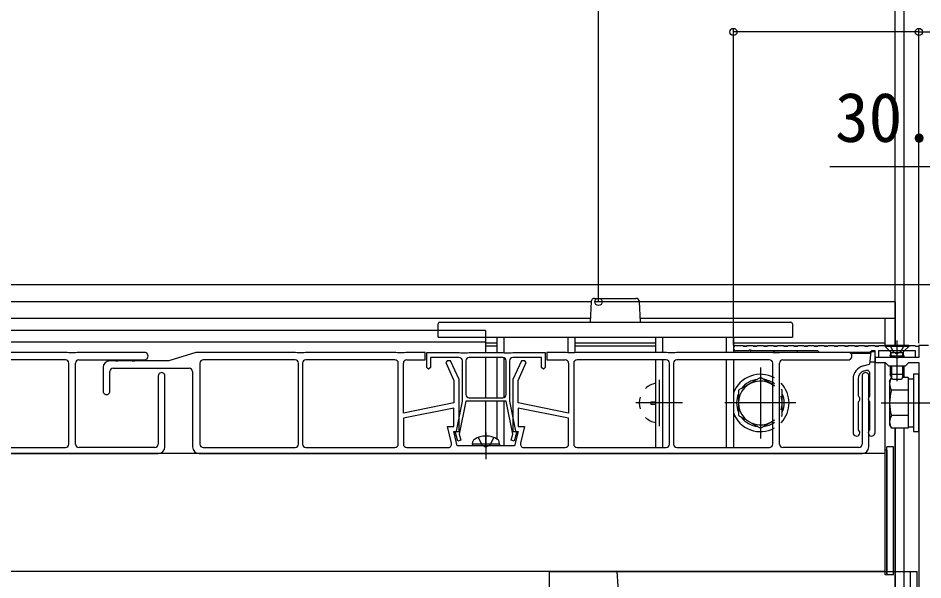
# Model space of a CAD drawing. Units: millimetres, scale not verified. Extents: x -875 to 875, y -1304 to 1297.
# Drawn here: x -337.5 to -69.3, y 303.3 to 469.9 of the extents above; entities that cross this region are included whole.
import ezdxf
from ezdxf.enums import TextEntityAlignment as Align

# ---------------------------------------------------------------- set-up
doc = ezdxf.new("R2010")
doc.units = ezdxf.units.MM
doc.header["$LTSCALE"] = 8
for name, color, linetype in [('0-2_YKK_11', 7, 'Continuous'), ('0-4_YKK_12', 2, 'Continuous'), ('0-5_YKK_13', 4, 'Continuous'), ('0-7_YKK_D', 6, 'Continuous')]:
    doc.layers.add(name, color=color, linetype=linetype)
doc.styles.add('ＭＳ ゴシック', font='')
doc.styles.get('ＭＳ ゴシック').set_extended_font_data('MS Gothic')

msp = doc.modelspace()

# ---------------------------------------------------------------- linework, layer by layer
at = {"layer": '0-2_YKK_11'}
for p, q in [((-323.5, 368.6), (-353.9, 368.6)), ((-322.5, 343.6), (-322.5, 367.6)), ((-320.5, 343.6), (-320.5, 367.6)), ((-319.5, 368.6), (-300.1, 368.6)), ((-283.634, 367.6), (-283.634, 343.6)), ((-255.434, 368.6), (-282.634, 368.6)), ((-254.434, 343.6), (-254.434, 367.6)), ((-253.234, 367.6), (-253.234, 343.6)), ((-225.834, 368.6), (-252.234, 368.6)), ((-224.834, 343.6), (-224.834, 367.6)), ((-204.834, 368.3), (-204.834, 358.3)), ((-192.834, 358.3), (-192.834, 368.3)), ((-172.834, 367.6), (-172.834, 343.6)), ((-145.434, 368.6), (-171.834, 368.6)), ((-144.434, 343.6), (-144.434, 367.6)), ((-143.234, 367.6), (-143.234, 343.6)), ((-114.834, 368.6), (-142.234, 368.6)), ((-113.834, 343.6), (-113.834, 367.6)), ((-111.834, 343.6), (-111.834, 367.6)), ((-110.834, 368.6), (-91.434, 368.6)), ((-312.334, 366.3), (-312.334, 359.3)), ((-310.334, 359.3), (-310.334, 365.1)), ((-309.334, 366.1), (-286.834, 366.1)), ((-285.834, 365.1), (-285.834, 342.8)), ((-296, 363.8), (-296, 343.6)), ((-294, 342.8), (-294, 363.8)), ((-87.334, 363.8), (-87.334, 343.6)), ((-85.334, 342.8), (-85.334, 363.8)), ((-203.834, 357.3), (-193.834, 357.3)), ((-174.334, 343.6), (-174.334, 351.27)), ((-574.5, 340.8), (-296, 340.8)), ((-353.9, 342.6), (-323.5, 342.6)), ((-297, 342.6), (-319.5, 342.6)), ((-283.834, 340.8), (-87.334, 340.8)), ((-282.634, 342.6), (-255.434, 342.6)), ((-252.234, 342.6), (-225.834, 342.6)), ((-222.334, 342.6), (-210.023, 342.6)), ((-187.645, 342.6), (-175.334, 342.6)), ((-171.834, 342.6), (-145.434, 342.6)), ((-142.234, 342.6), (-114.834, 342.6)), ((-88.334, 342.6), (-110.834, 342.6))]:
    msp.add_line(p, q, dxfattribs=at)
for points in [[(-300.1, 370.8), (-320, 370.8), (-320.5, 370.65), (-322.5, 370.65), (-323, 370.8), (-354, 370.8), (-354.5, 370.65), (-356.5, 370.65), (-357, 370.8), (-389, 370.8), (-389.5, 370.65), (-391.5, 370.65), (-392, 370.8), (-421.75, 370.8), (-422.25, 370.65), (-424.25, 370.65), (-424.75, 370.8), (-430.5, 370.8), (-430.5, 368.6), (-425, 368.6)], [(-222.334, 368.6), (-216.834, 368.6), (-216.834, 370.8), (-222.584, 370.8), (-223.084, 370.65), (-225.084, 370.65), (-225.584, 370.8), (-252.334, 370.8), (-252.834, 370.65), (-254.834, 370.65), (-255.334, 370.8), (-284.834, 370.8), (-292.834, 368.3), (-302.814, 368.3), (-303.074, 368.15), (-303.594, 368.15), (-303.853, 368.3), (-307.814, 368.3), (-308.074, 368.15), (-308.594, 368.15), (-308.853, 368.3), (-310.334, 368.3)], [(-206.834, 369.3), (-215.334, 369.3), (-215.334, 366.3), (-215.834, 365.8), (-216.334, 366.3), (-216.334, 370.8), (-206.834, 370.8), (-206.334, 370.65), (-204.334, 370.65), (-203.834, 370.8), (-193.834, 370.8), (-193.334, 370.65), (-191.334, 370.65), (-190.834, 370.8), (-181.334, 370.8), (-181.334, 366.3), (-181.834, 365.8), (-182.334, 366.3), (-182.334, 369.3), (-190.834, 369.3)], [(-91.434, 370.8), (-111.334, 370.8), (-111.834, 370.65), (-113.834, 370.65), (-114.334, 370.8), (-142.334, 370.8), (-142.834, 370.65), (-144.834, 370.65), (-145.334, 370.8), (-172.084, 370.8), (-172.584, 370.65), (-174.584, 370.65), (-175.084, 370.8), (-180.834, 370.8), (-180.834, 368.6), (-175.334, 368.6)], [(-124.75, 372.8), (-122.7, 372.8), (-122.5, 372.6), (-121.5, 372.6), (-121.3, 372.8), (-119.7, 372.8), (-119.5, 372.6), (-118.5, 372.6), (-118.3, 372.8), (-116.7, 372.8), (-116.5, 372.6), (-115.5, 372.6), (-115.3, 372.8), (-113.7, 372.8), (-113.5, 372.6), (-112.5, 372.6), (-112.3, 372.8), (-110.7, 372.8), (-110.5, 372.6), (-109.5, 372.6), (-109.3, 372.8), (-107.7, 372.8), (-107.5, 372.6), (-106.5, 372.6), (-106.3, 372.8), (-104.7, 372.8), (-104.5, 372.6), (-103.5, 372.6), (-103.3, 372.8), (-101.7, 372.8), (-101.5, 372.6), (-100.5, 372.6), (-100.3, 372.8), (-98.7, 372.8), (-98.5, 372.6), (-97.5, 372.6), (-97.3, 372.8), (-95.7, 372.8), (-95.5, 372.6), (-94.5, 372.6)], [(-100.5, 371.3), (-120.042, 371.3), (-120.225, 371.42), (-120.775, 371.42), (-120.958, 371.3), (-124.75, 371.3)], [(-83.5, 371.3), (-84.5, 371.3), (-85, 370.8), (-100, 370.8), (-100.5, 371.3)], [(-94.5, 372.6), (-94.3, 372.8), (-92.7, 372.8), (-92.5, 372.6), (-91.5, 372.6), (-91.3, 372.8), (-89.7, 372.8), (-89.5, 372.6), (-88.5, 372.6), (-88.3, 372.8), (-86.7, 372.8), (-86.5, 372.6), (-85.5, 372.6), (-85.3, 372.8), (-83.7, 372.8), (-83.5, 372.6), (-82.5, 372.6), (-82.3, 372.8), (-80.7, 372.8), (-80.5, 372.6), (-79.5, 372.6), (-79.3, 372.8), (-77.7, 372.8), (-77.5, 372.6), (-76.5, 372.6), (-76.3, 372.8), (-74.7, 372.8), (-74.5, 372.6), (-73.5, 372.6), (-73.3, 372.8), (-71.7, 372.8), (-71.5, 372.6), (-70.5, 372.6), (-70.5, 369.3), (-71.5, 369.3), (-71.5, 371.3), (-82.5, 371.3), (-82.5, 369.3), (-83.5, 369.3), (-83.5, 371.3)], [(-70.5, 372.8), (-70.5, 369.3), (-76.542, 369.3), (-76.725, 369.18), (-77.275, 369.18), (-77.458, 369.3), (-83.5, 369.3), (-83.5, 367.8), (-80.5, 367.8), (-79.5, 366.8), (-74.5, 366.8), (-73.5, 367.8), (-70.5, 367.8), (-70.5, 356.258), (-70.38, 356.075), (-70.38, 355.525), (-70.5, 355.342)], [(-67.7, 372.8), (-70.5, 372.8)], [(-174.334, 367.6), (-174.334, 352.8), (-189.334, 355.8), (-189.334, 362.465), (-186.934, 367.755), (-187.285, 368.3), (-188.334, 368.3), (-190.834, 362.789), (-190.834, 347.3), (-189.334, 347.3), (-190.334, 343.1), (-198.314, 343.1), (-198.574, 342.95), (-199.094, 342.95), (-199.353, 343.1), (-207.334, 343.1), (-208.334, 347.3), (-206.834, 347.3), (-206.834, 362.8), (-209.334, 368.3), (-210.383, 368.3), (-210.734, 367.755), (-208.334, 362.475), (-208.334, 355.8), (-223.334, 352.8), (-223.334, 367.6)], [(-191.834, 368.3), (-191.834, 356.3), (-190.07, 347.483), (-189.908, 347.272), (-189.747, 346.911), (-190.453, 344.462), (-191.414, 344.738), (-190.899, 346.526), (-192.854, 356.3), (-204.814, 356.3), (-206.769, 346.526), (-206.253, 344.738), (-207.214, 344.462), (-207.92, 346.911), (-207.76, 347.272), (-207.597, 347.483), (-205.834, 356.3), (-205.834, 368.3)], [(-193.834, 369.3), (-198.834, 369.3), (-203.834, 369.3)], [(-208.334, 354.27), (-223.334, 351.27), (-223.334, 343.6)], [(-209.05, 343.832), (-210.233, 348.8), (-208.334, 348.8), (-208.334, 354.27)], [(-174.334, 351.27), (-189.334, 354.27), (-189.334, 348.8), (-187.435, 348.8), (-188.618, 343.832)], [(-70.5, 355.342), (-70.5, 291.258), (-70.38, 291.075), (-70.38, 290.525), (-70.5, 290.342), (-70.5, 253.258), (-70.38, 253.075), (-70.38, 252.525), (-70.5, 252.342), (-70.5, 240.8), (-44.5, 240.8), (-44.5, 241.8)]]:
    msp.add_lwpolyline(points, dxfattribs=at)
for centre, radius, start, end in [((-300.1, 369.7), 1.1, 269.99999, 90.00001), ((-124.75, 372.05), 0.75, 89.99999, 270.00001), ((-91.434, 369.7), 1.1, 269.99999, 90.00001), ((-323.5, 367.6), 1, 0.00001, 89.99999), ((-319.5, 367.6), 1, 90.00001, 179.99999), ((-310.334, 366.3), 2, 90.00001, 179.99999), ((-282.634, 367.6), 1, 90.00001, 179.99999), ((-255.434, 367.6), 1, 0.00001, 89.99999), ((-252.234, 367.6), 1, 90.00001, 179.99999), ((-225.834, 367.6), 1, 0.00001, 89.99999), ((-222.334, 367.6), 1, 90.00001, 179.99999), ((-206.834, 368.3), 1, 0.00001, 89.99999), ((-203.834, 368.3), 1, 90.00001, 179.99999), ((-193.834, 368.3), 1, 0.00001, 89.99999), ((-190.834, 368.3), 1, 90.00001, 179.99999), ((-175.334, 367.6), 1, 0.00001, 89.99999), ((-171.834, 367.6), 1, 90.00001, 179.99999), ((-145.434, 367.6), 1, 0.00001, 89.99999), ((-142.234, 367.6), 1, 90.00001, 179.99999), ((-114.834, 367.6), 1, 0.00001, 89.99999), ((-110.834, 367.6), 1, 90.00001, 179.99999), ((-309.334, 365.1), 1, 90.00001, 179.99999), ((-295, 363.8), 1, 359.99999, 180.00001), ((-286.834, 365.1), 1, 0.00001, 89.99999), ((-86.334, 363.8), 1, 359.99999, 180.00001), ((-311.334, 359.3), 1, 179.99999, 0.00001), ((-203.834, 358.3), 1, 180.00001, 269.99999), ((-193.834, 358.3), 1, 270.00001, 359.99999), ((-323.5, 343.6), 1, 270.00001, 359.99999), ((-319.5, 343.6), 1, 180.00001, 269.99999), ((-297, 343.6), 1, 270.00001, 359.99999), ((-282.634, 343.6), 1, 180.00001, 269.99999), ((-255.434, 343.6), 1, 270.00001, 359.99999), ((-252.234, 343.6), 1, 180.00001, 269.99999), ((-225.834, 343.6), 1, 270.00001, 359.99999), ((-222.334, 343.6), 1, 180.00001, 269.99999), ((-210.023, 343.6), 1, 269.99997, 13.3925), ((-187.645, 343.6), 1, 166.6075, 270.00003), ((-175.334, 343.6), 1, 270.00001, 359.99999), ((-171.834, 343.6), 1, 180.00001, 269.99999), ((-145.434, 343.6), 1, 270.00001, 359.99999), ((-142.234, 343.6), 1, 180.00001, 269.99999), ((-114.834, 343.6), 1, 270.00001, 359.99999), ((-110.834, 343.6), 1, 180.00001, 269.99999), ((-88.334, 343.6), 1, 270.00001, 359.99999), ((-296, 342.8), 2, 270.00001, 359.99999), ((-283.834, 342.8), 2, 180.00001, 269.99999), ((-87.334, 342.8), 2, 270.00001, 359.99999)]:
    msp.add_arc(centre, radius, start, end, dxfattribs=at)
at = {"layer": '0-4_YKK_12'}
for p, q in [((-77.5, 372.618), (-77.5, 820.8)), ((-75, 603.3), (-75, 372.8)), ((542.5, 390.8), (-869.512, 390.8)), ((-167.633, 385.8), (-562.867, 385.8)), ((-77.5, 385.8), (-153.367, 385.8)), ((-77.5, 385.8), (-77.5, 372.618)), ((-167.939, 380.8), (-562.561, 380.8)), ((-77.5, 380.8), (-153.061, 380.8)), ((-80.5, 372.618), (-80.5, 380.8)), ((-199, 373.8), (-531.5, 373.8)), ((-195.5, 373.5), (-199, 373.5)), ((-148.5, 373.5), (-172.5, 373.5)), ((-80.5, 373.5), (-125.5, 373.5)), ((-195.5, 372.682), (-199, 372.682)), ((-148.5, 372.682), (-172.5, 372.682)), ((-125.154, 372.682), (-125.5, 372.682)), ((-121.418, 372.682), (-122.582, 372.682)), ((-118.418, 372.682), (-119.582, 372.682)), ((-115.418, 372.682), (-116.582, 372.682)), ((-112.418, 372.682), (-113.582, 372.682)), ((-109.418, 372.682), (-110.582, 372.682)), ((-106.418, 372.682), (-107.582, 372.682)), ((-103.418, 372.682), (-104.582, 372.682)), ((-100.418, 372.682), (-101.582, 372.682)), ((-97.418, 372.682), (-98.582, 372.682)), ((-94.418, 372.682), (-95.582, 372.682)), ((-91.418, 372.682), (-92.582, 372.682)), ((-84.811, 370.5), (-90.771, 370.5)), ((-88.418, 372.682), (-89.582, 372.682)), ((-85.418, 372.682), (-86.582, 372.682)), ((-82.418, 372.682), (-83.582, 372.682)), ((-80.5, 372.682), (-80.582, 372.682)), ((-199, 369.3), (-199, 357.3)), ((-80.5, 305.8), (-80.5, 367.773)), ((-75, 364.2), (-75, 363.306)), ((-199, 356.3), (-199, 342.728)), ((-75, 348.294), (-75, 298.306)), ((-80.5, 340.8), (-619.5, 340.8)), ((-80.5, 305.8), (-619.5, 305.8))]:
    msp.add_line(p, q, dxfattribs=at)
for points in [[(-199, 377.3), (-213, 377.3), (-517.5, 377.3), (-531.5, 377.3)], [(-199, 377.3), (-199, 375.3), (-199, 370.8)], [(-77.5, 298.306), (-77.5, 305.8), (-77.5, 348.294)], [(-77.5, 348.294), (-77.5, 305.8), (-77.5, 298.306)]]:
    msp.add_lwpolyline(points, dxfattribs=at)
at = {"layer": '0-5_YKK_13'}
for p, q in [((-166.631, 386.8), (-154.369, 386.8)), ((-167.629, 385.861), (-168, 379.8)), ((-153, 379.8), (-153.371, 385.861)), ((-213, 375.3), (-213, 379.3)), ((-212.5, 379.8), (-108.5, 379.8)), ((-108, 379.3), (-108, 375.3)), ((-213, 375.3), (-108, 375.3)), ((-195.5, 370.8), (-195.5, 375.3)), ((-193.5, 375.3), (-193.5, 370.7)), ((-174.5, 370.65), (-174.5, 375.3)), ((-172.5, 375.3), (-172.5, 370.675)), ((-148.5, 370.8), (-148.5, 375.3)), ((-146.5, 375.3), (-146.5, 370.8)), ((-127.5, 370.8), (-127.5, 375.3)), ((-125.5, 375.3), (-125.5, 370.8)), ((-77, 374.3), (-77, 362.312)), ((-84.759, 370.989), (-85.148, 367.288)), ((-83.5, 370.989), (-84.759, 370.989)), ((-83.5, 346.989), (-83.5, 370.989)), ((-73.5, 372.8), (-80.5, 372.8)), ((-73.5, 372.55), (-80.5, 372.55)), ((-79.05, 372.8), (-78.145, 370.985)), ((-79, 369.8), (-78.86, 370.361)), ((-78.875, 370.8), (-75.125, 370.8)), ((-78.621, 369.8), (-78.86, 370.75)), ((-78.145, 370.985), (-77, 370.376)), ((-75.379, 369.8), (-75.14, 370.75)), ((-73.5, 372.55), (-74.93, 371.12)), ((-73.5, 372.8), (-73.5, 372.55)), ((-195.5, 357.3), (-195.5, 369.3)), ((-193.5, 369.243), (-193.5, 357.357)), ((-148.5, 342.6), (-148.5, 368.6)), ((-146.5, 368.6), (-146.5, 342.6)), ((-127.5, 342.6), (-127.5, 368.6)), ((-125.5, 368.6), (-125.5, 342.6)), ((-85.075, 367.989), (-83.5, 367.989)), ((-79, 369.8), (-79, 369.3)), ((-78.621, 369.8), (-78.621, 369.3)), ((-75.379, 369.8), (-75.379, 369.3)), ((-75, 369.8), (-75, 369.3)), ((-117.5, 366.3), (-117.5, 345.3)), ((-87.035, 366.783), (-85.148, 367.288)), ((-86.647, 365.334), (-86.259, 365.438)), ((-79, 366.8), (-79, 364.2)), ((-78.621, 366.8), (-78.621, 363.442)), ((-75.379, 366.8), (-75.379, 363.442)), ((-75, 366.8), (-75, 364.2)), ((-147.5, 362.7), (-147.5, 348.9)), ((-113.334, 360.9), (-117.5, 363.306)), ((-90, 362.919), (-90, 346.989)), ((-88.5, 362.919), (-88.5, 357.963)), ((-85, 357.963), (-85, 364.472)), ((-79.2, 362.3), (-78.619, 363.306)), ((-79.2, 362.3), (-79.2, 349.3)), ((-75, 364.2), (-79, 364.2)), ((-78.3, 362.8), (-79, 364.2)), ((-78.553, 363.306), (-78.619, 363.306)), ((-75.7, 362.8), (-78.3, 362.8)), ((-75, 364.2), (-75.7, 362.8)), ((-73.7, 363.306), (-75.447, 363.306)), ((-73.7, 363.306), (-73.7, 348.294)), ((-72.1, 362.85), (-73.7, 362.85)), ((-73.7, 359.553), (-78.619, 359.553)), ((-73.7, 359.8), (-73.7, 351.8)), ((-195.5, 345.08), (-195.5, 356.3)), ((-193.5, 356.3), (-193.5, 343.1)), ((-140.6, 355.8), (-154.4, 355.8)), ((-150, 356.15), (-148.5, 356.15)), ((-150, 356.15), (-150, 355.45)), ((-150, 355.45), (-148.5, 355.45)), ((-107, 355.8), (-128, 355.8)), ((-88.5, 356.014), (-88.5, 347.963)), ((-85, 347.963), (-85, 356.014)), ((-81.7, 355.8), (-55.2, 355.8)), ((-73.7, 352.047), (-78.619, 352.047)), ((-79.2, 349.3), (-78.619, 348.294)), ((-73.7, 348.75), (-72.1, 348.75)), ((-198.834, 347), (-198.834, 339.1)), ((-73.7, 348.294), (-78.619, 348.294)), ((-202.834, 343.6), (-202.692, 344.402)), ((-194.834, 343.6), (-202.834, 343.6)), ((-202.834, 343.6), (-202.746, 343.1)), ((-194.834, 343.6), (-194.975, 344.402)), ((-194.834, 343.6), (-194.922, 343.1)), ((-194.922, 343.1), (-202.746, 343.1)), ((-80.5, 304.8), (-80.5, 341.8)), ((-80, 341.8), (-80.5, 341.8)), ((-80, 304.8), (-80, 342.8)), ((-78, 342.8), (-80, 342.8)), ((-80, 341.8), (-80, 304.8)), ((-78, 304.8), (-78, 342.8)), ((-179.5, 305.8), (-160, 305.8)), ((-160, 305.8), (-154.536, 216.468)), ((-160, 305.8), (-130, 305.8)), ((-130, 305.8), (-73, 305.8)), ((-72.5, 305.8), (-71, 305.8)), ((-71, 300.8), (-71, 305.8)), ((-80, 304.8), (-80.5, 304.8)), ((-78, 304.8), (-80, 304.8))]:
    msp.add_line(p, q, dxfattribs=at)
for points in [[(-120.5, 370.9), (-113.5, 370.9), (-113.5, 371.3), (-120.5, 371.3)], [(-113.5, 370.9), (-106.5, 370.9), (-106.5, 371.3), (-113.5, 371.3)], [(-70.5, 347.3), (-70.5, 364.3), (-72.1, 364.3), (-72.1, 347.3)]]:
    msp.add_lwpolyline(points, close=True, dxfattribs=at)
for points in [[(-80.5, 372.8), (-80.5, 372.55), (-79.07, 371.12)], [(-79, 369.8), (-75, 369.8), (-75.14, 370.361)], [(-74.95, 372.8), (-75.855, 370.985), (-77, 370.376)], [(-117.5, 363.306), (-124, 359.553), (-124, 352.047), (-117.5, 348.294), (-113.334, 350.7)], [(-111.334, 351.855), (-111, 352.047), (-111, 359.553), (-111.334, 359.745)], [(-201.134, 345.579), (-199.979, 343.263), (-198.834, 342.654)], [(-196.534, 345.579), (-197.689, 343.263), (-198.834, 342.654)], [(-180, 245.3), (-180, 305.8), (-179.5, 305.8)], [(-73, 296.479), (-73, 305.8), (-72.5, 305.8)]]:
    msp.add_lwpolyline(points, dxfattribs=at)
for centre, radius, start, end in [((-166.631, 385.8), 1, 90, 176.5), ((-154.369, 385.8), 1, 3.5, 90), ((-212.5, 379.3), 0.5, 90, 180), ((-108.5, 379.3), 0.5, 0, 90), ((-79.636, 370.555), 0.8, 345.96376, 45), ((-74.364, 370.555), 0.8, 135, 194.03624), ((-86, 362.919), 4, 104.99939, 180), ((-86, 362.919), 2.5, 104.9981, 180), ((-86, 364.472), 1, 0, 105), ((-117.5, 355.8), 8.5, 60.64936, 160.25008), ((-117.5, 355.8), 6.5, 50.13586, 309.86414), ((-117.5, 355.8), 7.05, 97.21814, 142.78186), ((-117.5, 355.8), 7.05, 53.77451, 82.78186), ((-75.877, 361.429), 3.323, 145.61575, 214.38425), ((-147.5, 355.8), 5.9, 99.75826, 133.13172), ((-117.5, 355.8), 8.5, 316.50606, 43.49394), ((-66.781, 355.8), 12.419, 162.41205, 197.58795), ((-147.5, 355.8), 5.9, 162.71995, 197.28005), ((-117.5, 355.8), 7.05, 157.21814, 202.78186), ((-117.5, 355.8), 6.5, 341.56113, 18.43887), ((-117.5, 355.8), 7.05, 337.21814, 22.78186), ((-88.3, 357.963), 0.2, 180, 234.31467), ((-89, 356.989), 1, 305.68533, 54.31467), ((-84.5, 356.989), 1, 125.68533, 234.31467), ((-85.2, 357.963), 0.2, 305.68533, 0), ((-88.3, 356.014), 0.2, 125.68533, 180), ((-85.2, 356.014), 0.2, 0, 54.31467), ((-147.5, 355.8), 5.9, 226.86828, 260.24174), ((-117.5, 355.8), 8.5, 199.74992, 299.35064), ((-117.5, 355.8), 7.05, 217.21814, 262.78186), ((-75.877, 350.171), 3.323, 145.61575, 214.38425), ((-117.5, 355.8), 7.05, 277.21814, 306.22549), ((-89, 346.989), 1, 180, 54.31467), ((-88.3, 347.963), 0.2, 180, 234.31467), ((-84.5, 346.989), 1, 125.68533, 0), ((-85.2, 347.963), 0.2, 305.68533, 0), ((-201.806, 344.246), 0.9, 122.05588, 170), ((-198.834, 339.5), 6.5, 57.94412, 122.05588), ((-195.862, 344.246), 0.9, 10, 57.94412)]:
    msp.add_arc(centre, radius, start, end, dxfattribs=at)
at = {"layer": '0-7_YKK_D'}
for p, q in [((-165.5, 385.8), (-165.5, 603.3)), ((-125.5, 373.05), (-125.5, 466.8)), ((-70.5, 373.5), (-70.5, 466.8)), ((-70.5, 373.5), (-70.5, 466.8)), ((-70.5, 465.8), (-125.5, 465.8)), ((-70.5, 465.8), (-9.5, 465.8)), ((-85, 385.8), (-166.5, 385.8))]:
    msp.add_line(p, q, dxfattribs=at)
msp.add_lwpolyline([(-9.5, 425.8), (-40, 425.8), (-96.891, 425.8)], dxfattribs=at)
for centre in [(-125.5, 465.8), (-70.5, 465.8), (-70.5, 465.8), (-165.5, 385.8)]:
    msp.add_circle(centre, 1.075, dxfattribs=at)

# ---------------------------------------------------------------- texts
at = {"layer": '0-7_YKK_D', "style": 'ＭＳ ゴシック'}
msp.add_text('30.5', height=14.66, dxfattribs=at).set_placement((-95.368, 428.8), align=Align.BOTTOM_LEFT)

doc.saveas('drawing.dxf')
